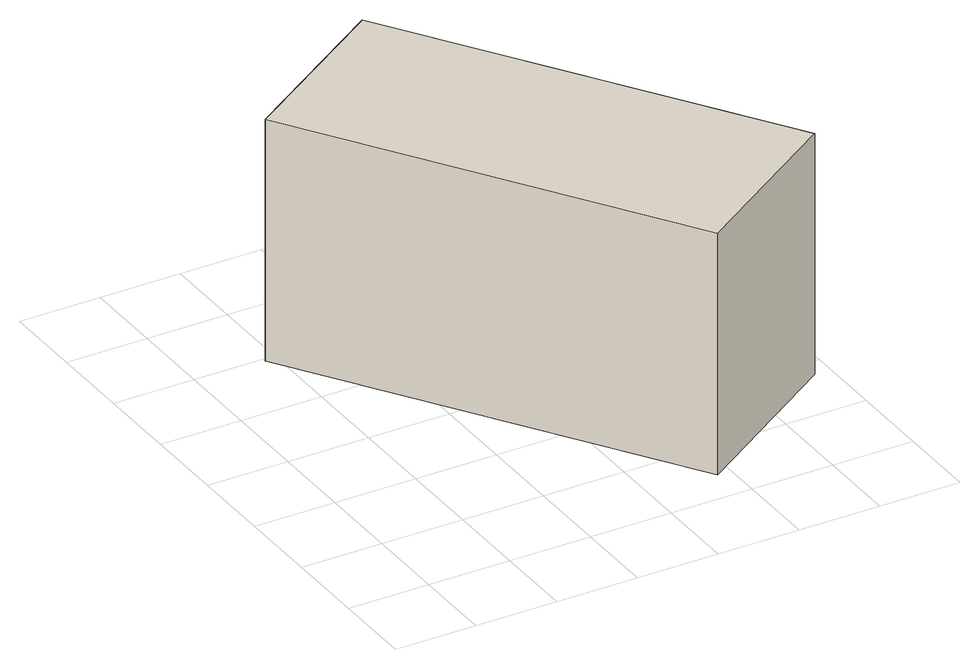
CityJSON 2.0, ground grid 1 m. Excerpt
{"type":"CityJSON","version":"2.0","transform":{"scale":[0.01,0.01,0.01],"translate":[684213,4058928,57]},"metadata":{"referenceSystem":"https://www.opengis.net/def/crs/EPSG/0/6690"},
"CityObjects":{
"building1":{"type":"Building","attributes":{"class":"3001","usage":"461","yearOfConstruction":"0001","measuredHeight":-9999,"storeysAboveGround":9999,"storeysBelowGround":9999,"BuildingIDAttribute.prefecture":"16","BuildingIDAttribute.city":"16211","BuildingDetailAttribute.totalFloorArea":-9999,"BuildingDetailAttribute.buildingFootprintArea":-9999,"BuildingDetailAttribute.buildingRoofEdgeArea":12.7,"BuildingDetailAttribute.buildingStructureType":"611","BuildingDetailAttribute.fireproofStructureType":"1011","BuildingDetailAttribute.landUseType":"231","BuildingDetailAttribute.detailedUsage":"461","BuildingDetailAttribute.buildingHeight":-9999,"BuildingDetailAttribute.surveyYear":2020},"geometry":[{"type":"Solid","lod":"1","boundaries":[[[[0,1,2,3]],[[2,4,5,3]],[[1,6,4,2]],[[0,7,6,1]],[[3,5,7,0]],[[4,6,7,5]]]]}]}
},
"vertices":[
[384,44,35],[86,496,35],[282,625,35],[580,174,35],[282,625,335],[580,174,335],[86,496,335],[384,44,335]
]}
